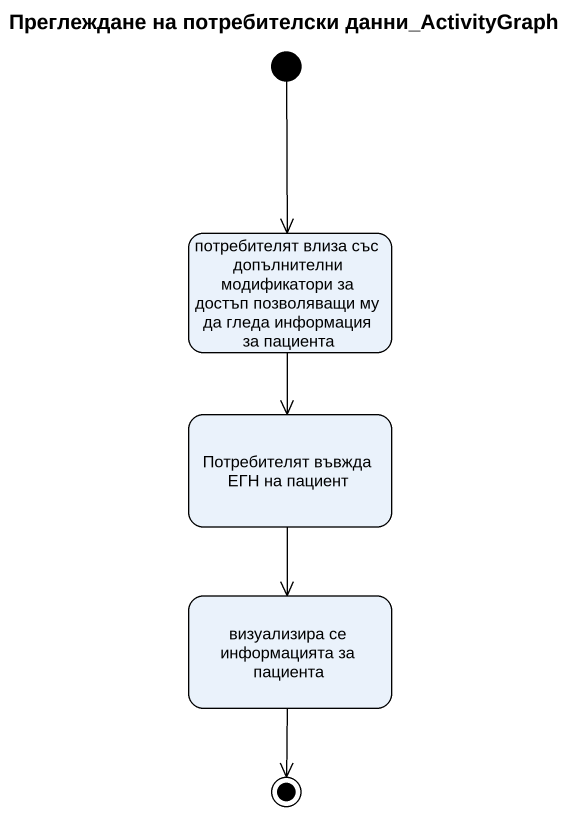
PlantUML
@startuml
title Преглеждане на потребителски данни_ActivityGraph
hide empty description
state "потребителят влиза със допълнителни модификатори за достъп позволяващи му да гледа информация за пациента" as потребителят_влиза_със
state "Потребителят въвжда ЕГН на пациент" as Потребителят_въвжда_ЕГН_на
state "визуализира се информацията за пациента" as визуализира_се_информацията
[*] --> потребителят_влиза_със
потребителят_влиза_със --> Потребителят_въвжда_ЕГН_на
Потребителят_въвжда_ЕГН_на --> визуализира_се_информацията
визуализира_се_информацията --> [*]
@enduml
